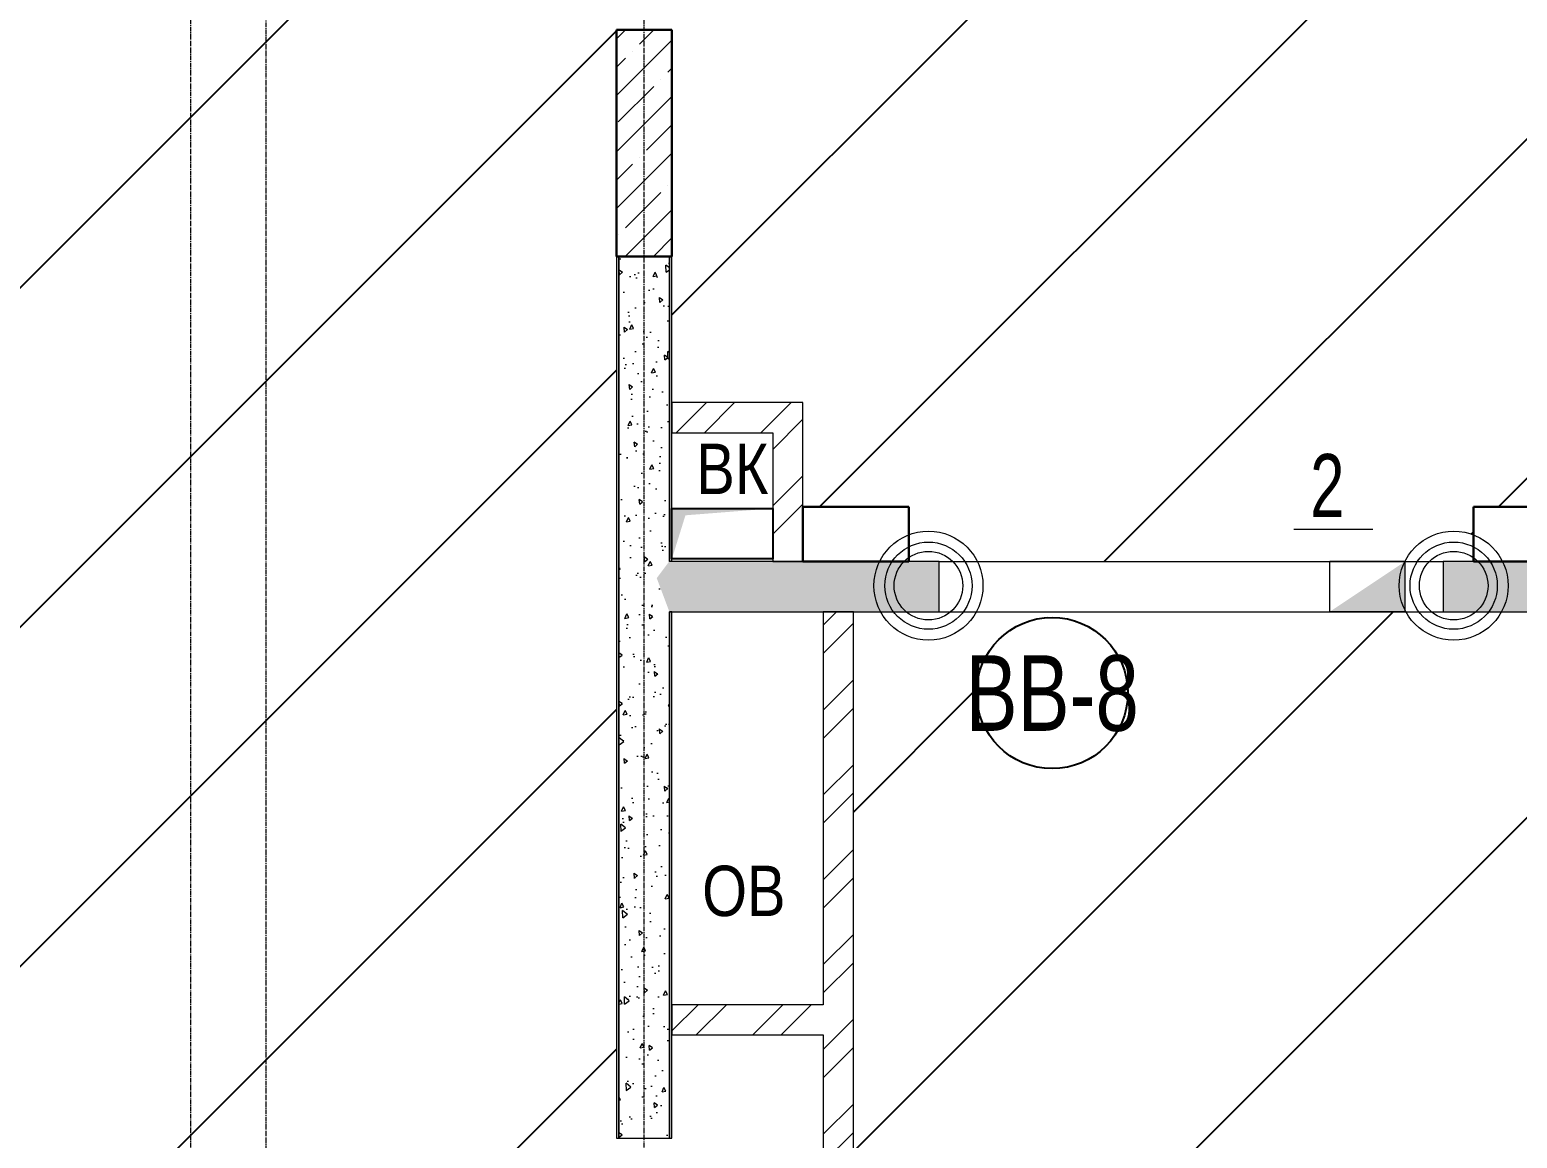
# Model space of a CAD drawing. Header units: millimetres. Extents: x 538266 to 1167394, y 114608 to 637157.
# Drawn here: x 834600 to 840502, y 159013 to 163413 of the extents above; entities that cross this region are included whole.
import ezdxf
from ezdxf.enums import TextEntityAlignment as Align

# ---------------------------------------------------------------- set-up
doc = ezdxf.new("R2010")
doc.units = ezdxf.units.MM
doc.linetypes.add('CENTER2', pattern=[28.575, 19.05, -3.175, 3.175, -3.175])
doc.linetypes.add('HIDDEN2', pattern=[4.7625, 3.175, -1.5875])
doc.layers.get('Defpoints').update_dxf_attribs({"color": 140})
for name, color, linetype, lineweight in [('АР_Витраж марка', 140, 'Continuous', 9), ('АР_Колонны', 70, 'Continuous', 30), ('АР_Отв. марка', 4, 'Continuous', 9), ('АР_Отверстия', 1, 'Continuous', 9), ('АР_Стены ЖБ', 7, 'Continuous', 35), ('АР_Стены кирпич', 32, 'Continuous', 20), ('АР_Стены ПЕНОблок', 52, 'Continuous', 20), ('АР_Тонкая', 254, 'Continuous', 5), ('АР_Штриховка', 8, 'Continuous', 0), ('ВК_Шахты', 5, 'Continuous', 9), ('СС_Отверстия', 72, 'Continuous', 9)]:
    doc.layers.add(name, color=color, linetype=linetype, lineweight=lineweight)
doc.layers.add('АР_Делит', color=120, linetype='Continuous', lineweight=0, plot=False)
doc.layers.add('РД_Проем', color=230, linetype='Continuous', lineweight=0, plot=False)
for name, color, linetype, lineweight, true_color in [('МАГНИТЫ', 7, 'Continuous', 30, 0xd100d1), ('РД_Оси_100', 7, 'Continuous', 0, 0x525252), ('РД_проем_инж перемыч_фахверк', 7, 'Continuous', 18, 0xff1f1f)]:
    doc.layers.add(name, color=color, linetype=linetype, lineweight=lineweight, true_color=true_color)
doc.layers.add('РД_Витраж_вн', color=7, linetype='Continuous', true_color=0x148aff)
doc.layers.add('ФВ-5', color=7, linetype='Continuous')
doc.styles.add('Arial0', font='arial.ttf')
doc.styles.add('Arial_09', font='ARIALN.TTF', dxfattribs={"width": 0.9})
doc.styles.add('style1', font='ARIALN.TTF')

# ---------------------------------------------------------------- blocks, each defined once
blk = doc.blocks.new('MOK-МаркаПроема инж.')
blk.add_line((-1.328, -1.754), (1.802, -1.754))
at = {"color": 0, "style": 'Arial0', "width": 0.7}
blk.add_attdef('АР-ПРОЕМ:Коробка', text='', height=2.5, dxfattribs=at).set_placement((0, 0), align=Align.MIDDLE)
blk = doc.blocks.new('МаркаВитража1')
at = {"layer": 'Defpoints'}
blk.add_circle((0, 0), 3, dxfattribs=at)
at = {"color": 0, "linetype": 'ByBlock', "lineweight": -2, "style": 'Arial_09', "width": 0.9}
blk.add_attdef('АР-ОКНО:НАИМЕНОВАНИЕ', text='', height=3, dxfattribs=at).set_placement((0, 0), align=Align.MIDDLE)
blk = doc.blocks.new('2_этаж')
at = {"layer": 'АР_Штриховка', "linetype": 'Continuous', "lineweight": 0, "true_color": 0x000000}
h = blk.add_hatch(dxfattribs=at)
h.set_pattern_fill('AR-CONC', color=18, angle=45, style=0)
h.set_pattern_definition([(95, (602274.53, 0), (140.09465, 117.55338), [19.05, -209.55]), (40, (602274.53, 0), (-160.01845, 110.17673), [15.24, -167.64058]), (145.45144, (602286.2, 9.8), (-19.9238, 227.7301), [16.19, -178.09024]), (91.1842, (602238.6, 35.92), (221.41024, 161.9534), [28.575, -314.325]), (141.63556, (602257.06, 49.42), (-7.0866, 342.82676), [24.28502, -267.1356]), (36.18415, (602238.6, 35.92), (-7.0866, 342.82676), [22.85997, -251.45973]), (66, (602265.55, 44.9), (179.51998, 34.89515), [19.05, -209.55]), (11, (602265.55, 44.9), (-86.53993, 173.9412), [15.24, -167.64]), (116.45145, (602280.51, 47.81), (92.98005, 208.83634), [16.19, -178.08994]), (82.5, (602274.53, 0), (-57.60547, 61.973414), [0, -165.608, 0, -170.18, 0, -168.275]), (52.5, (602274.53, 0), (-23.589727, 118.087), [0, -97.028, 0, -161.798, 0, -64.135]), (12.5, (602234.48, -40.05), (99.927863, 91.826196), [0, -63.5, 0, -198.12, 0, -262.89]), (2.5, (602216.52, -58.01), (86.763904, 122.72239), [0, -82.55, 0, -131.572, 0, -186.69])])
h.paths.add_polyline_path([(680573.6, 159013.2), (680773.6, 159013.2), (680773.6, 159543.2), (680573.6, 159543.2)], flags=0)
h.paths.add_polyline_path([(680573.6, 159543.2), (680773.6, 159543.2), (680773.6, 161103.2), (680723.6, 161236.6), (680573.6, 161303.2)], flags=0)
h.paths.add_polyline_path([(680573.6, 161303.2), (680723.6, 161236.6), (680773.6, 161303.2), (680773.6, 161813.2), (680573.6, 161813.2)], flags=0)
h.paths.add_polyline_path([(680573.6, 161813.2), (680773.6, 161813.2), (680773.6, 162513.2), (680573.6, 162513.2)], flags=0)
h = blk.add_hatch(dxfattribs=at)
h.set_pattern_fill('ANSI32', color=18, scale=25, style=0)
h.set_pattern_definition([(45, (602274.53, 0), (-168.3798, 168.3798), []), (45, (602386.78, 0), (-168.3798, 168.3798), [])])
h.paths.add_polyline_path([(680783.6, 161933.2), (680783.6, 161813.2), (681183.6, 161813.2), (681303.6, 161933.2)], flags=0)
h = blk.add_hatch(dxfattribs=at)
h.set_pattern_fill('ANSI32', color=18, scale=25, angle=-360, style=0)
h.set_pattern_definition([(45, (602274.53, 3e-11), (-168.3798, 168.3798), []), (45, (602386.78, 3e-11), (-168.3798, 168.3798), [])])
h.paths.add_polyline_path([(681303.6, 161933.2), (681183.6, 161813.2), (681183.6, 161303.2), (681303.6, 161303.2)], flags=0)
h = blk.add_hatch(dxfattribs=at)
h.set_pattern_fill('AR-CONC', color=18, angle=405, style=0)
h.set_pattern_definition([(95, (602274.53, 0), (140.09465, 117.55338), [19.05, -209.55]), (40, (602274.53, 0), (-160.01845, 110.17673), [15.24, -167.64058]), (145.45144, (602286.2, 9.8), (-19.9238, 227.7301), [16.19, -178.09024]), (91.1842, (602238.6, 35.92), (221.41024, 161.9534), [28.575, -314.325]), (141.63556, (602257.06, 49.42), (-7.0866, 342.82676), [24.28502, -267.1356]), (36.18415, (602238.6, 35.92), (-7.0866, 342.82676), [22.85997, -251.45973]), (66, (602265.55, 44.9), (179.51998, 34.89515), [19.05, -209.55]), (11, (602265.55, 44.9), (-86.53993, 173.9412), [15.24, -167.64]), (116.45145, (602280.51, 47.81), (92.98005, 208.83634), [16.19, -178.08994]), (82.5, (602274.53, 0), (-57.60547, 61.973414), [0, -165.608, 0, -170.18, 0, -168.275]), (52.5, (602274.53, 0), (-23.589727, 118.087), [0, -97.028, 0, -161.798, 0, -64.135]), (12.5, (602234.48, -40.05), (99.927863, 91.826196), [0, -63.5, 0, -198.12, 0, -262.89]), (2.5, (602216.52, -58.01), (86.763904, 122.72239), [0, -82.55, 0, -131.572, 0, -186.69])])
h.paths.add_polyline_path([(685063.6, 161103.2), (685063.6, 161303.2), (684663.6, 161303.2), (684663.6, 161103.2)], flags=0)
h.paths.add_polyline_path([(684663.6, 161103.2), (684663.6, 161303.2), (683843.6, 161303.2), (683843.6, 161103.2)], flags=0)
h.paths.add_polyline_path([(681843.6, 161103.2), (681843.6, 161303.2), (681183.6, 161303.2), (681183.6, 161103.2)], flags=0)
h.paths.add_polyline_path([(681183.6, 161103.2), (681183.6, 161303.2), (680773.6, 161303.2), (680723.6, 161236.6), (680773.6, 161103.2)], flags=0)
h = blk.add_hatch(dxfattribs=at)
h.set_pattern_fill('ANSI32', color=18, scale=25, angle=-360, style=0)
h.set_pattern_definition([(45, (602274.53, 0), (-168.3798, 168.3798), []), (45, (602386.78, 0), (-168.3798, 168.3798), [])])
h.paths.add_polyline_path([(681503.6, 161103.2), (681383.6, 161103.2), (681383.6, 159543.2), (681413.6, 159503.2), (681503.6, 159543.2)], flags=0)
h.paths.add_polyline_path([(681503.6, 159543.2), (681413.6, 159503.2), (681383.6, 159423.2), (681383.6, 158710.3), (681503.6, 158590.3)], flags=0)
h = blk.add_hatch(dxfattribs=at)
h.set_pattern_fill('ANSI32', color=18, scale=25, angle=360, style=0)
h.set_pattern_definition([(45, (602274.53, 0), (-168.3798, 168.3798), []), (45, (602386.78, 0), (-168.3798, 168.3798), [])])
h.paths.add_polyline_path([(681383.6, 159423.2), (681413.6, 159503.2), (681383.6, 159543.2), (680783.6, 159543.2), (680783.6, 159423.2)], flags=0)
at = {"layer": 'СС_Отверстия', "linetype": 'Continuous', "lineweight": 5, "true_color": 0x000000}
for points in [[(683693.6, 161103.2), (683693.6, 161303.2), (683543.6, 161203.2)], [(683393.6, 161103.2), (683693.6, 161103.2), (683543.6, 161203.2)]]:
    blk.add_hatch(color=18, dxfattribs=at).paths.add_polyline_path(points, flags=0)
at = {"color": 18, "linetype": 'Continuous', "true_color": 0x000000}
for p, q in [((680783.6, 161313.2), (680783.6, 161513.2)), ((680783.6, 161513.2), (681183.6, 161513.2)), ((680783.6, 161313.2), (680783.6, 161513.2)), ((680783.6, 161513.2), (681183.6, 161513.2)), ((681183.6, 161513.2), (681183.6, 161313.2)), ((681183.6, 161513.2), (681183.6, 161313.2)), ((681183.6, 161313.2), (680783.6, 161313.2)), ((681183.6, 161313.2), (680783.6, 161313.2))]:
    blk.add_line(p, q, dxfattribs=at)
blk.add_solid([(680783.6, 161313.2), (680783.6, 161513.2), (680837.4, 161485.9), (681183.6, 161513.2)], dxfattribs=at)
blk.add_solid([(680783.6, 161313.2), (680783.6, 161513.2), (680837.4, 161485.9), (681183.6, 161513.2)], dxfattribs=at)
at = {"layer": 'АР_Делит', "color": 18, "true_color": 0x000000}
for centre, radius in [((681801.6, 161206.6), 216.3), ((683885.5, 161206.6), 216.3), ((681801.6, 161206.6), 173), ((683885.5, 161206.6), 173), ((681801.6, 161206.6), 136.2), ((683885.5, 161206.6), 136.2)]:
    blk.add_circle(centre, radius, dxfattribs=at)
at = {"layer": 'АР_Колонны', "color": 18, "linetype": 'HIDDEN2', "lineweight": 25, "true_color": 0x000000}
for p, q in [((680563.6, 163413.2), (680783.6, 163413.2)), ((680563.6, 162513.2), (680563.6, 163413.2)), ((680783.6, 163413.2), (680783.6, 162513.2)), ((680783.6, 162513.2), (680563.6, 162513.2))]:
    blk.add_line(p, q, dxfattribs=at)
at = {"layer": 'АР_Колонны', "color": 18, "linetype": 'Continuous', "lineweight": 15, "true_color": 0x000000}
for p, q in [((680783.6, 163413.2), (680563.6, 163413.2)), ((680563.6, 163413.2), (680563.6, 162513.2)), ((680783.6, 163413.2), (680563.6, 163413.2)), ((680563.6, 163413.2), (680563.6, 162513.2)), ((680783.6, 162513.2), (680783.6, 163413.2)), ((680783.6, 162513.2), (680783.6, 163413.2)), ((680563.6, 162513.2), (680783.6, 162513.2)), ((680563.6, 162513.2), (680783.6, 162513.2))]:
    blk.add_line(p, q, dxfattribs=at)
at = {"layer": 'АР_Стены ЖБ', "color": 18, "linetype": 'Continuous', "lineweight": 30, "true_color": 0x000000}
for p, q in [((680783.6, 163413.2), (680563.6, 163413.2)), ((680563.6, 163413.2), (680563.6, 162513.2)), ((680783.6, 162513.2), (680783.6, 163413.2)), ((680563.6, 162513.2), (680783.6, 162513.2))]:
    blk.add_line(p, q, dxfattribs=at)
at = {"layer": 'АР_Стены кирпич', "color": 18, "linetype": 'Continuous', "lineweight": 20, "true_color": 0x000000}
for p, q in [((680783.6, 161933.2), (680783.6, 161813.2)), ((681303.6, 161933.2), (680783.6, 161933.2)), ((681303.6, 161303.2), (681303.6, 161933.2)), ((680783.6, 161813.2), (681183.6, 161813.2)), ((681183.6, 161813.2), (681183.6, 161303.2)), ((681183.6, 161303.2), (681303.6, 161303.2)), ((681503.6, 161103.2), (681383.6, 161103.2)), ((681383.6, 161103.2), (681383.6, 159543.2)), ((681503.6, 159543.2), (681503.6, 161103.2)), ((681383.6, 159543.2), (680783.6, 159543.2)), ((680783.6, 159543.2), (680783.6, 159423.2)), ((681503.6, 158590.3), (681503.6, 159543.2)), ((680783.6, 159423.2), (681383.6, 159423.2)), ((681383.6, 159423.2), (681383.6, 158710.3))]:
    blk.add_line(p, q, dxfattribs=at)
at = {"layer": 'АР_Стены ПЕНОблок', "color": 18, "linetype": 'Continuous', "lineweight": 20, "true_color": 0x000000}
for p, q in [((680773.6, 162513.2), (680573.6, 162513.2)), ((680573.6, 162513.2), (680573.6, 161813.2)), ((680773.6, 161813.2), (680773.6, 162513.2)), ((680573.6, 161813.2), (680573.6, 161303.2)), ((680773.6, 161303.2), (680773.6, 161813.2)), ((680573.6, 161303.2), (680573.6, 159543.2)), ((681183.6, 161303.2), (680773.6, 161303.2)), ((681843.6, 161303.2), (681183.6, 161303.2)), ((681843.6, 161103.2), (681843.6, 161303.2)), ((684663.6, 161303.2), (683843.6, 161303.2)), ((683843.6, 161303.2), (683843.6, 161103.2)), ((680773.6, 159543.2), (680773.6, 161103.2)), ((680773.6, 161103.2), (681183.6, 161103.2)), ((681183.6, 161103.2), (681843.6, 161103.2)), ((683843.6, 161103.2), (684663.6, 161103.2)), ((680573.6, 159543.2), (680573.6, 159013.2)), ((680773.6, 159013.2), (680773.6, 159543.2)), ((680573.6, 159013.2), (680773.6, 159013.2))]:
    blk.add_line(p, q, dxfattribs=at)
at = {"layer": 'АР_Тонкая', "color": 18, "linetype": 'Continuous', "lineweight": 0, "true_color": 0x000000}
for p, q in [((680573.6, 162513.2), (680563.6, 162513.2)), ((680563.6, 162513.2), (680563.6, 161813.2)), ((680573.6, 161813.2), (680573.6, 162513.2)), ((680783.6, 162513.2), (680773.6, 162513.2)), ((680773.6, 162513.2), (680773.6, 161813.2)), ((680783.6, 161813.2), (680783.6, 162513.2)), ((680563.6, 161813.2), (680563.6, 161303.2)), ((680573.6, 161303.2), (680573.6, 161813.2)), ((680773.6, 161813.2), (680773.6, 161303.2)), ((680783.6, 161303.2), (680783.6, 161813.2)), ((680563.6, 161303.2), (680563.6, 159543.2)), ((680573.6, 159543.2), (680573.6, 161303.2)), ((680783.6, 161103.2), (680773.6, 161103.2)), ((680773.6, 161103.2), (680773.6, 159543.2)), ((680783.6, 159543.2), (680783.6, 161103.2)), ((680563.6, 159543.2), (680563.6, 159013.2)), ((680573.6, 159013.2), (680573.6, 159543.2)), ((680773.6, 159543.2), (680773.6, 159013.2)), ((680783.6, 159013.2), (680783.6, 159543.2)), ((680563.6, 159013.2), (680573.6, 159013.2)), ((680773.6, 159013.2), (680783.6, 159013.2))]:
    blk.add_line(p, q, dxfattribs=at)
at = {"layer": 'АР_Штриховка', "color": 18, "linetype": 'Continuous', "lineweight": 5, "true_color": 0x000000}
for p, q in [((680563.6, 163377), (680599.9, 163413.2)), ((680563.6, 163152.5), (680783.6, 163372.5)), ((680655.3, 163356.5), (680712.1, 163413.2)), ((680627.3, 163328.4), (680627.3, 163328.4)), ((680563.6, 163264.7), (680599.2, 163300.3)), ((680767.6, 163244.2), (680783.6, 163260.2)), ((680571.1, 163047.8), (680711.5, 163188.1)), ((680739.5, 163216.2), (680739.5, 163216.2)), ((680563.6, 162928), (680783.6, 163148)), ((680683.4, 162935.5), (680783.6, 163035.7)), ((680563.6, 162703.4), (680783.6, 162923.4)), ((680655.3, 162907.5), (680655.3, 162907.5)), ((680563.6, 162815.7), (680627.3, 162879.4)), ((680767.6, 162795.2), (680767.6, 162795.2)), ((680599.2, 162626.8), (680739.5, 162767.1)), ((680597.9, 162513.2), (680783.6, 162698.9)), ((680571.1, 162598.8), (680571.1, 162598.8)), ((680711.5, 162514.6), (680783.6, 162586.7))]:
    blk.add_line(p, q, dxfattribs=at)
at = {"layer": 'МАГНИТЫ', "color": 18, "true_color": 0x000000}
for p, q in [((681303.6, 161303.2), (681303.6, 161519.9)), ((681303.6, 161519.9), (681723.2, 161519.9)), ((681723.2, 161519.9), (681723.2, 161303.2)), ((684383.6, 161519.9), (683963.9, 161519.9)), ((683963.9, 161519.9), (683963.9, 161303.2)), ((681723.2, 161303.2), (681303.6, 161303.2)), ((683963.9, 161303.2), (684383.6, 161303.2))]:
    blk.add_line(p, q, dxfattribs=at)
at = {"layer": 'РД_Витраж_вн', "color": 18, "linetype": 'Continuous', "lineweight": 15, "true_color": 0x000000}
for p, q in [((681843.6, 161303.2), (683843.6, 161303.2)), ((681843.6, 161103.2), (683843.6, 161103.2))]:
    blk.add_line(p, q, dxfattribs=at)
at = {"layer": 'РД_Проем', "color": 18, "linetype": 'Continuous', "lineweight": 15, "true_color": 0x000000}
for p, q in [((681843.6, 161303.2), (683843.6, 161303.2)), ((681843.6, 161103.2), (683843.6, 161103.2))]:
    blk.add_line(p, q, dxfattribs=at)
at = {"layer": 'РД_проем_инж перемыч_фахверк', "color": 18, "linetype": 'Continuous', "lineweight": 15, "true_color": 0x000000}
for p, q in [((681843.6, 161303.2), (683843.6, 161303.2)), ((681843.6, 161103.2), (683843.6, 161103.2))]:
    blk.add_line(p, q, dxfattribs=at)
at = {"layer": 'СС_Отверстия', "color": 18, "linetype": 'Continuous', "lineweight": 9, "true_color": 0x000000}
for p, q in [((683693.6, 161303.2), (683393.6, 161303.2)), ((683393.6, 161103.2), (683393.6, 161303.2)), ((683693.6, 161103.2), (683693.6, 161303.2)), ((683693.6, 161103.2), (683393.6, 161103.2))]:
    blk.add_line(p, q, dxfattribs=at)
at = {"layer": 'АР_Витраж марка', "color": 18, "linetype": 'Continuous', "lineweight": 15, "true_color": 0x000000, "xscale": 100, "yscale": 100, "zscale": 100}
blk.add_blockref('МаркаВитража1', (682292.4, 160780.5), dxfattribs=at).add_auto_attribs({'АР-ОКНО:НАИМЕНОВАНИЕ': 'ВВ-8'})
at = {"layer": 'АР_Отв. марка', "color": 18, "linetype": 'Continuous', "lineweight": 15, "true_color": 0x000000, "xscale": 100, "yscale": 100, "zscale": 100}
blk.add_blockref('MOK-МаркаПроема инж.', (683384.2, 161606, 580), dxfattribs=at).add_auto_attribs({'АР-ПРОЕМ:Коробка': '2'})
at = {"layer": 'Defpoints', "color": 18, "true_color": 0x000000, "style": 'style1'}
for p in [(677970.6, 219836.4), (678101.2, 211681.4)]:
    blk.add_attdef('АР-ПОМЕЩЕНИЕ:НАИМЕНОВАНИЕ', text='', height=100, dxfattribs=at).set_placement(p, align=Align.MIDDLE)
at = {"layer": 'АР_Отверстия', "color": 18, "true_color": 0x000000, "style": 'style1'}
blk.add_text('ОВ', height=200, dxfattribs=at).set_placement((680903.5, 159895.2))
at = {"layer": 'ВК_Шахты', "color": 18, "true_color": 0x000000, "style": 'style1'}
blk.add_text('ВК', height=200, dxfattribs=at).set_placement((680880.4, 161570.2))
blk = doc.blocks.new('СОШ_2200_АР_ОСИ_М100_28.05.24')
at = {"layer": 'РД_Оси_100', "color": 251, "linetype": 'CENTER2', "true_color": 0x636466}
for points in [[(5849.555, 139938.679), (6000, 139538.679), (6000, -6194.559)], [(6300, -6195.83), (6300, 139538.679), (6450, 139938.679)], [(7800, -6155), (7800, 139938.679)]]:
    blk.add_lwpolyline(points, dxfattribs=at)

msp = doc.modelspace()

# ---------------------------------------------------------------- hatches: boundary and pattern name
at = {"layer": 'ФВ-5'}
h = msp.add_hatch(dxfattribs=at)
h.set_pattern_fill('ANSI31', color=3, scale=300)
h.paths.add_polyline_path([(841427.8, 183313.2), (841427.8, 183503.2), (841437.8, 183723.2), (842637.8, 183723.2), (842637.8, 183723.2), (845387.7, 183723.2, -0.582884), (845764.2, 183723.2), (849217.8, 183723.2), (849217.8, 183893.6, -0.245742), (849124.9, 184071.3, -0.27475), (849237.8, 184261.4), (849237.8, 187413.2), (849217.8, 187413.2), (849217.8, 188313.2), (849225.2, 189372.6, -0.256612), (849124.9, 189555.2, -0.27475), (849237.8, 189745.2), (849237.8, 189788.2), (845957.8, 189788.2), (845957.8, 190688.2), (845957.8, 190938.2), (843957.8, 190938.2), (843957.8, 190688.2), (843182.8, 190688.2), (843182.8, 187833.2), (843457.8, 187356.9), (843436.2, 187344.4), (843435.9, 187344.9, -0.120105), (843182.8, 187283.2), (843182.8, 187113.2), (843457.8, 186636.9), (843436.2, 186624.4), (843435.9, 186624.9, -0.120105), (843182.8, 186563.2), (843182.8, 186538.2), (843182.8, 186188.2), (842262.8, 186188.2), (838817.8, 186188.2), (838817.8, 185768.2), (837147.8, 185768.2), (837147.8, 185313.2), (837147.8, 183863.2, -1), (837747.8, 183863.2, -1), (837147.8, 183863.2), (837147.8, 182559.6, -0.270169), (837257.6, 182371.3, -0.270169), (837147.8, 182183.1), (837147.8, 182013.2), (837147.8, 181113.2), (837147.8, 177613.2), (837147.8, 176413.2), (837147.8, 176343.4, -0.270169), (837257.6, 176155.2, -0.270169), (837147.8, 175966.9), (837147.8, 174372.6, -0.877544), (837737.7, 174295.3, -0.877544), (837147.8, 174218), (837147.8, 173359.6, -0.270169), (837257.6, 173171.3, -0.270169), (837147.8, 172983.1), (837147.8, 172713.2), (837147.8, 171813.2), (837147.8, 168313.2), (837147.8, 167113.2), (837147.8, 167043.4, -0.270169), (837257.6, 166855.2, -0.270169), (837147.8, 166666.9), (837155.3, 164966.3, -1), (837755.3, 164966.3, -1), (837155.3, 164966.3), (837148.9, 164059, -0.268686), (837257.6, 163871.3, -0.270169), (837147.8, 163683.1), (837147.8, 163413.2), (837147.8, 162513.2), (837147.8, 161933.2), (837667.8, 161933.2), (837667.8, 161519.9), (838087.5, 161519.9), (838087.5, 161408.3, -0.387495), (838359.5, 161303.2), (840056.2, 161303.2, -0.387495), (840328.2, 161408.3), (840328.2, 161519.9), (840747.8, 161519.9), (840747.8, 161303.2), (840907.8, 161303.2), (840907.8, 161933.2), (840907.8, 163803.2), (841427.8, 163803.2), (841427.8, 164713.2), (841427.8, 165913.2), (841427.8, 165983.1, -0.270169), (841318.1, 166171.3, -0.270169), (841427.8, 166359.6), (841427.8, 168966.9, -0.270169), (841318.1, 169155.2, -0.270169), (841427.8, 169343.4), (841427.8, 169713.2), (841427.8, 170613.2), (841427.8, 172613.2), (841427.8, 172638.2, -0.120105), (841174.8, 172699.9), (841174.5, 172699.4), (841152.8, 172711.9), (841427.8, 173188.2), (841427.8, 173438.2, -0.120105), (841174.8, 173499.9), (841174.5, 173499.4), (841152.8, 173511.9), (841427.8, 173988.2), (841427.8, 174163.2), (841427.8, 175063.2), (841427.8, 176373.2), (841427.8, 176563.2), (841427.8, 177863.2), (841427.8, 178438), (841207.8, 178438), (841207.8, 178728), (841427.8, 178728), (841427.8, 178863.2), (841427.8, 179963.2), (841427.8, 179964.2), (841427.8, 180863.2), (841427.8, 180863.2)])
h = msp.add_hatch(dxfattribs=at)
h.set_pattern_fill('ANSI31', color=3, scale=300)
h.paths.add_polyline_path([(849237.8, 163561), (849237.8, 164465.5, -0.27475), (849124.9, 164655.5, -0.245742), (849217.8, 164833.2), (849217.8, 165213.2), (845769.5, 165213.2, -0.618518), (845382.3, 165213.2), (843647.8, 165213.2), (843647.8, 164913.2), (842747.8, 164913.2), (842747.8, 165213.2), (842667.8, 165213.2), (842667.8, 164793.2), (841647.8, 164793.2), (841647.8, 164713.2), (841647.8, 161813.2), (841647.8, 161313.2), (841647.8, 160413.2), (841647.8, 158613.2), (841647.8, 158389.4, -0.260437), (841750.8, 158205.2, -0.260437), (841647.8, 158020.9), (841647.8, 157055.6, -0.260437), (841750.8, 156871.3, -0.260437), (841647.8, 156687.1), (841647.8, 156333.2), (842017.8, 156333.2), (842017.8, 156113.2), (849237.8, 156113.2), (849237.8, 156880.9, -0.27475), (849124.9, 157071, -0.27475), (849237.8, 157261), (849237.8, 160413.2), (849217.8, 160413.2), (849217.8, 161313.2), (849218.5, 162377, -0.246803), (849124.9, 162555.2, -0.27475), (849237.8, 162745.2), (849237.8, 163180.9, -0.27475), (849124.9, 163371, -0.27475)])
h.paths.add_polyline_path([(845558.6, 161396), (845008.6, 161396, -1), (845008.6, 161996), (845558.6, 161996, -1)], flags=16)
h.paths.add_polyline_path([(842291.6, 157558.9, -1), (841691.6, 157558.9, -1)], flags=16)
h.paths.add_polyline_path([(849124.9, 171855.5, -0.27475), (849237.8, 172045.6), (849237.8, 172480.9, -0.27475), (849124.9, 172671, -0.27475), (849237.8, 172861), (849237.8, 173765.5, -0.27475), (849124.9, 173955.5, -0.27475), (849237.8, 174145.6), (849237.8, 174163.2), (849217.8, 174163.2), (849217.8, 174513.2), (844057.8, 174513.2), (844057.8, 174513.2), (844057.8, 174213.2), (843157.8, 174213.2), (843157.8, 174513.2), (843077.8, 174513.2), (843077.8, 174093.2), (842057.8, 174093.2), (842057.8, 173373.2), (842057.8, 172433.2), (841647.8, 172433.2), (841647.8, 172363.2), (841647.8, 170613.2), (841647.8, 169713.2), (841647.8, 169339.4, -0.260437), (841750.8, 169155.2, -0.260437), (841647.8, 168970.9), (841670.8, 167335.5, -1), (842270.8, 167335.5, -1), (841670.8, 167335.5), (841650.7, 166353.8, -0.256246), (841750.8, 166171.3, -0.105217), (841732, 166083.2), (841867.8, 166083.2), (841867.8, 165413.2), (845385.9, 165413.2, -0.594367), (845765.9, 165413.2), (849217.8, 165413.2), (849217.8, 165913.2), (849218.1, 166193.1, -0.246072), (849124.9, 166371, -0.27475), (849237.8, 166561), (849237.8, 169713.2), (849213.5, 169713.2), (849217.8, 169717.5), (849217.8, 170613.2), (849218.9, 171677.1, -0.247282)])
h.paths.add_polyline_path([(845615.6, 168700.6), (845065.6, 168700.6, -1), (845065.6, 169300.6), (845615.6, 169300.6, -1)], flags=16)
h.paths.add_polyline_path([(836927.8, 171813.2), (836927.8, 172713.2), (836927.8, 172987.1, -0.260437), (836824.9, 173171.3, -0.260437), (836927.8, 173355.6), (836927.8, 175970.9, -0.260437), (836824.9, 176155.2, -0.260437), (836927.8, 176339.4), (836927.8, 176413.2), (836927.8, 176913.2), (833193.3, 176913.2, -0.618518), (832806.2, 176913.2), (829360.5, 176913.2), (829357.8, 176910.6), (829357.8, 176413.2), (829357.7, 176237.4, -0.255873), (829457.6, 176055.2, -0.284268), (829337.8, 175861.6), (829337.8, 172713.2), (829357.8, 172713.2), (829357.8, 171813.2), (829357.2, 170753.9, -0.256632), (829457.6, 170571.3, -0.284268), (829337.8, 170377.8), (829337.8, 169948.7, -0.284268), (829457.6, 169755.2, -0.284268), (829337.8, 169561.6), (829337.8, 168664.9, -0.284268), (829457.6, 168471.3, -0.255743), (829357.8, 168289.1), (829357.8, 167813.2), (832809.7, 167813.2, -0.594367), (833189.8, 167813.2), (834927.8, 167813.2), (834927.8, 168113.2), (835827.8, 168113.2), (835827.8, 167813.2), (835907.8, 167813.2), (835907.8, 168233.2), (836927.8, 168233.2), (836927.8, 168313.2)])
h.paths.add_polyline_path([(832552.1, 172650.6), (832002.1, 172650.6, -1), (832002.1, 173250.6), (832552.1, 173250.6, -1)], flags=16)
h.paths.add_polyline_path([(836927.8, 166670.9, -0.260437), (836824.9, 166855.2, -0.105217), (836843.6, 166943.2), (836707.8, 166943.2), (836707.8, 167613.2), (833193.3, 167613.2, -0.618518), (832806.2, 167613.2), (829357.8, 167613.2), (829357.8, 167113.2), (829357.7, 166937.5, -0.255913), (829457.6, 166755.2, -0.284268), (829337.8, 166561.6), (829337.8, 163413.2), (829357.8, 163413.2), (829357.8, 162513.2), (829357, 161454.1, -0.256955), (829457.6, 161271.3, -0.284268), (829337.8, 161077.8), (829337.8, 160648.7, -0.284268), (829457.6, 160455.2, -0.284268), (829337.8, 160261.6), (829337.8, 159364.9, -0.284268), (829457.6, 159171.3, -0.255743), (829357.8, 158989.1), (829357.8, 158513.2), (832809.7, 158513.3, -0.59466), (833189.8, 158513.3), (834927.8, 158513.4), (834927.8, 158513.4), (834927.8, 158813.4), (835827.8, 158813.4), (835827.8, 158513.4), (835907.8, 158513.4), (835907.8, 158933.4), (836927.8, 158933.4), (836927.8, 159013.2), (836927.8, 159543.2), (836927.8, 161303.2), (836927.8, 161813.2), (836927.8, 162513.2), (836927.8, 163413.2), (836927.8, 163687.1, -0.260437), (836824.9, 163871.3, -0.260437), (836927.8, 164055.6)])
h.paths.add_polyline_path([(832518.2, 163600.5), (831968.2, 163600.5, -1), (831968.2, 164200.5), (832518.2, 164200.5, -1)], flags=16)
h = msp.add_hatch(dxfattribs=at)
h.set_pattern_fill('ANSI31', color=3, scale=300)
h.paths.add_polyline_path([(856937.8, 141853.3), (856717.8, 141633.3), (856717.8, 141593.8), (856417.8, 141593.8), (856417.8, 142493.8), (856717.8, 142493.8), (856717.8, 142082.3), (856937.8, 142302.3), (856937.8, 143613.2), (856037.8, 143613.2), (856037.8, 143603.2), (853264, 143603.2, -0.558775), (852895.5, 143603.2), (851387.8, 143603.2, -0.414214), (851687.8, 143303.2, -1), (851087.8, 143303.2, -0.414214), (851387.8, 143603.2), (850280.2, 143603.2, -0.558775), (849911.7, 143603.2), (849137.8, 143603.2), (848237.8, 143603.2), (847307.8, 143603.2), (847307.8, 143383.2), (846937.8, 143383.2), (846937.8, 143453.2), (846937.8, 143603.2), (846437.8, 143603.2), (846437.8, 142703.2), (846737.8, 142703.2), (846737.8, 142583.2), (846317.8, 142583.2), (846317.8, 143603.2), (845837.8, 143603.2), (842357.8, 143603.2), (842357.8, 143383.2), (842067.8, 143383.2), (842067.8, 143603.2), (841437.8, 143603.2), (839882.8, 143603.2, -0.333315), (840098.8, 143315.3, -1), (839498.8, 143315.3, -0.333315), (839714.7, 143603.2), (838680.2, 143603.2, -0.558775), (838311.7, 143603.2), (837507.8, 143603.2), (837507.8, 143383.2), (837137.8, 143383.2), (837137.8, 141363.2), (837147.8, 141363.2), (837147.8, 140163.2), (837137.8, 136013.2), (837202.3, 136013.2, -0.618518), (837589.5, 136013.2), (840886.2, 136013.2, -0.618518), (841273.3, 136013.2), (841437.8, 136013.2), (841437.8, 136033.2), (842313.7, 136033.2, -0.582347), (842689.5, 136013.2), (843586.2, 136013.2, -0.618518), (843973.3, 136013.2), (844402.3, 136013.2, -0.618518), (844789.5, 136013.2), (845837.8, 136013.2), (845837.8, 136033.2), (847037.8, 136033.2), (848237.8, 136030.6), (848237.8, 136033.2), (849137.8, 136033.2), (850195.6, 136030.2, -0.587964), (850573.3, 136013.2), (851002.3, 136013.2, -0.618518), (851389.5, 136013.2), (852286.2, 136013.2, -0.618518), (852673.3, 136013.2), (853102.3, 136013.2, -0.618518), (853489.5, 136013.2), (855286.2, 136013.2, -0.618518), (855673.3, 136013.2), (856036.9, 136013.2), (856037.8, 136014.1), (856037.8, 136313.2), (856786, 136313.2), (856937.8, 136465.1)])
h.paths.add_polyline_path([(851418, 140993.2), (851968, 140993.2, -1), (851968, 140393.2), (851418, 140393.2, -1)], flags=16)
h.paths.add_polyline_path([(847057.6, 139675.2, -1), (846624.9, 139675.2, -1)], flags=16)
h.paths.add_polyline_path([(847014.3, 139675.2, -1), (846668.2, 139675.2, -1)], flags=0)
h.paths.add_polyline_path([(846977.4, 139675.2, -1), (846705, 139675.2, -1)], flags=0)
h.paths.add_polyline_path([(846737.8, 141603.2), (846437.8, 141603.2), (846437.8, 142503.2), (846737.8, 142503.2)], flags=16)
h.paths.add_polyline_path([(844344.2, 140388.8), (843794.2, 140388.8, -1), (843794.2, 140988.8), (844344.2, 140988.8, -1)], flags=16)
h.paths.add_polyline_path([(836345.4, 144457.5, -0.893187), (836937.8, 144524.5), (836937.8, 145103.2), (835937.8, 145103.2), (833188, 145103.2, -0.582884), (832811.5, 145103.2), (829357.8, 145103.2), (829357.8, 144737.4, -0.255743), (829457.6, 144555.2, -0.284268), (829337.8, 144361.6), (829337.8, 141213.2), (829357.8, 141213.2), (829357.8, 140313.2), (829351.4, 139257.5, -0.265015), (829457.6, 139071.3, -0.284268), (829337.8, 138877.8), (829337.8, 138448.7, -0.284268), (829457.6, 138255.2, -0.284268), (829337.8, 138061.6), (829337.8, 137013.2), (829357.8, 137013.2), (829357.8, 136033.2), (835937.8, 136033.2), (836937.8, 136033.2), (836937.8, 139613.2), (836627.8, 139613.2), (836627.8, 140513.2), (836927.8, 140513.2), (836927.8, 140893.2), (836507.8, 140893.2), (836507.8, 142033.2), (836937.8, 142033.2), (836937.8, 143617.8, -0.284268), (836818.1, 143811.3, -0.284268), (836937.8, 144004.9), (836937.8, 144390.4, -0.893187)])
h.paths.add_polyline_path([(840537.8, 148013.2), (840537.8, 150213.2), (840537.8, 150413.2), (840537.8, 151713.2), (840537.8, 156113.2), (841187.8, 156113.2), (841187.8, 156333.2), (841427.8, 156333.2), (841427.8, 156683.1, -0.270169), (841318.1, 156871.3, -0.270169), (841427.8, 157059.6), (841427.8, 158016.9, -0.270169), (841318.1, 158205.2, -0.270169), (841427.8, 158393.4), (841427.8, 158493.2), (840857.8, 158493.2), (840857.8, 158718.2), (840582.8, 159194.6), (840604.5, 159207.1), (840604.8, 159206.6, -0.120105), (840857.8, 159268.2), (840857.8, 159293.2), (840857.8, 159438.2), (840582.8, 159914.6), (840604.5, 159927.1), (840604.8, 159926.6, -0.120105), (840857.8, 159988.2), (840857.8, 160013.2), (840857.8, 161103.2), (840439.8, 161103.2, -0.594367), (840059.7, 161103.2), (838656.6, 161080.5, -0.414214), (838956.6, 160780.5, -1), (838356.6, 160780.5, -0.414214), (838656.6, 161080.5), (838351.8, 161096, -0.581306), (837975.9, 161103.2), (837867.8, 161103.2), (837867.8, 159543.2), (837867.8, 158590.3), (837147.8, 158590.3), (837147.8, 157813.2), (837147.8, 157743.4, -0.270169), (837257.6, 157555.2, -0.270169), (837147.8, 157366.9), (837147.8, 155699.4, -0.910455), (837742.6, 155643.5, -0.910455), (837147.8, 155587.6), (837147.8, 154759.6, -0.270169), (837257.6, 154571.3, -0.270169), (837147.8, 154383.1), (837147.8, 154113.2), (837147.8, 153213.2), (837147.8, 149223.2), (837137.8, 149003.2), (835937.8, 149003.2), (829357.8, 149003.2), (829357.8, 148637.4, -0.255743), (829457.6, 148455.2, -0.284268), (829337.8, 148261.6), (829337.8, 146164.9, -0.284268), (829457.6, 145971.3, -0.255743), (829357.8, 145789.1), (829357.8, 145693.2), (829577.8, 145693.2), (829577.8, 145323.2), (832815.5, 145323.2, -0.558775), (833184, 145323.2), (835937.8, 145323.2), (835937.8, 145603.2), (837138.4, 145603.2), (837138.4, 145290.3), (837137.8, 145289.7), (837137.8, 145103.2), (837137.8, 144001.4, -0.259982), (837250.5, 143823.2), (838307.7, 143823.2, -0.582884), (838684.2, 143823.2), (841437.8, 143823.2), (841438.8, 143823.2), (842337.8, 143823.2), (845837.8, 143823.2), (847037.8, 143823.2), (848237.8, 143823.2), (849137.8, 143823.2), (849907.7, 143823.2, -0.582884), (850284.2, 143823.2), (852891.5, 143823.2, -0.582884), (853268, 143823.2), (855158.4, 143823.2), (855158.4, 144113.2), (855782.8, 144113.2), (856037.8, 144113.2), (856037.8, 144113.2), (856728.2, 144113.2), (856737.8, 144122.9), (856737.8, 148413.2), (856037.8, 148413.2), (856037.8, 148713.2), (855169.8, 148713.2, -0.594367), (854789.7, 148713.2), (851785.9, 148713.2, -0.32294), (851557.8, 148603.7), (851557.8, 147814.1), (851242.8, 147813.9), (850766.6, 147538.8), (850754.1, 147560.4), (850754.5, 147560.7, -0.120105), (850692.8, 147813.7), (850667.8, 147813.7), (850522.8, 147813.7), (850046.6, 147538.5), (850034.1, 147560.1), (850034.5, 147560.4, -0.120105), (849972.8, 147813.5), (849947.8, 147813.4), (849637.9, 147813.3), (849437.8, 147813.2), (849237.8, 147813.2), (847537.8, 147813.2), (840537.8, 147813.2)])
h.paths.add_polyline_path([(836927.8, 154113.2), (836927.8, 154387.1, -0.260437), (836824.9, 154571.3, -0.260437), (836927.8, 154755.6), (836927.8, 157370.9, -0.260437), (836824.9, 157555.2, -0.260437), (836927.8, 157739.4), (836927.8, 157813.2), (836927.8, 158313.4), (833193.3, 158313.3, -0.618224), (832806.2, 158313.3), (829577.8, 158313.3), (829577.8, 157743.2), (829337.8, 157743.2), (829337.8, 157648.7, -0.284268), (829457.6, 157455.2, -0.284268), (829337.8, 157261.6), (829337.8, 154113.2), (829357.8, 154113.2), (829357.8, 153213.2), (829356.5, 152154.4, -0.25765), (829457.6, 151971.3, -0.284268), (829337.8, 151777.8), (829337.8, 151348.7, -0.284268), (829457.6, 151155.2, -0.284268), (829337.8, 150961.6), (829337.8, 150064.9, -0.284268), (829457.6, 149871.3, -0.255743), (829357.8, 149689.1), (829357.8, 149223.2), (834727.8, 149223.2), (834727.8, 149523.2), (835627.8, 149523.2), (835627.8, 149223.2), (835707.8, 149223.2), (835707.8, 149643.2), (836927.8, 149643.2), (836927.8, 153213.2)], flags=17)

# ---------------------------------------------------------------- block references
msp.add_blockref('2_этаж', (156364.3, 0))
at = {"layer": 'РД_Оси_100'}
msp.add_blockref('СОШ_2200_АР_ОСИ_М100_28.05.24', (829237.8, 122413.2), dxfattribs=at)

doc.saveas('drawing.dxf')
